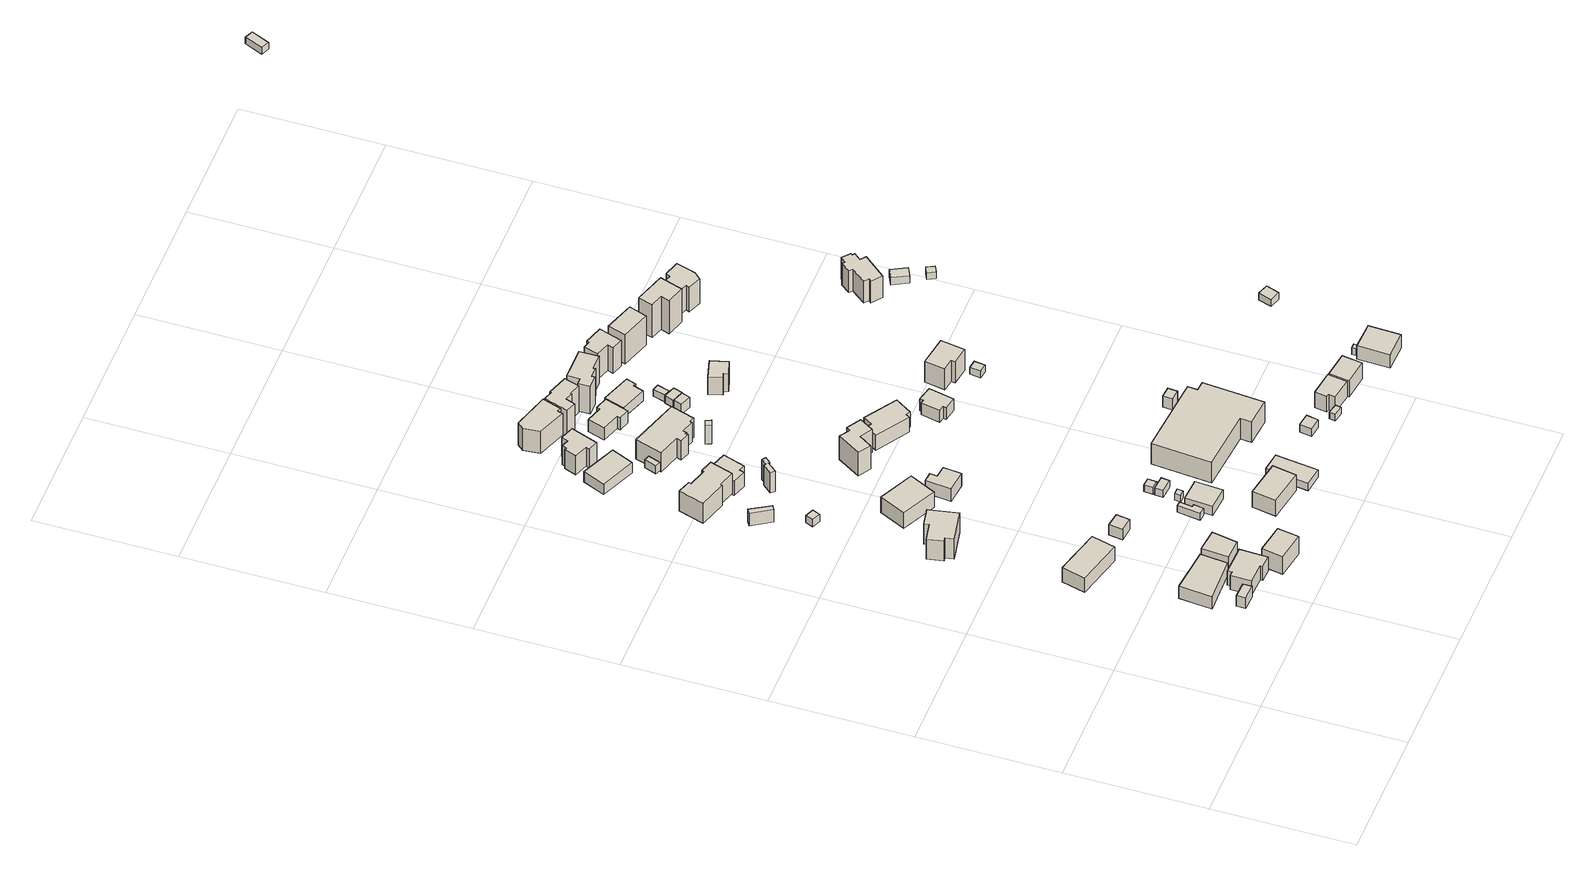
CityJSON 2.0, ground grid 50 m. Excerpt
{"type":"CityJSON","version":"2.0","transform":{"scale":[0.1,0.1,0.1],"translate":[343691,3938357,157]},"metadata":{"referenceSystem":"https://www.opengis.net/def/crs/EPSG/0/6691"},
"CityObjects":{
"building1":{"type":"Building","attributes":{"measuredHeight":5.5,"BuildingIDAttribute.prefecture":"14","BuildingIDAttribute.city":"14151","BuildingDetailAttribute.surveyYear":2015},"geometry":[{"type":"Solid","lod":"1","boundaries":[[[[0,1,2,3]],[[2,4,5,3]],[[1,6,4,2]],[[0,7,6,1]],[[3,5,7,0]],[[4,6,7,5]]]]}]},
"building2":{"type":"Building","attributes":{"usage":"411","measuredHeight":8.6,"storeysAboveGround":2,"BuildingIDAttribute.prefecture":"14","BuildingIDAttribute.city":"14151","BuildingDetailAttribute.totalFloorArea":303.06,"BuildingDetailAttribute.buildingFootprintArea":151.53,"BuildingDetailAttribute.buildingStructureType":"601","BuildingDetailAttribute.buildingStructureOrgType":"1","BuildingDetailAttribute.orgUsage":"10","BuildingDetailAttribute.surveyYear":2015},"geometry":[{"type":"Solid","lod":"1","boundaries":[[[[8,9,10,11]],[[10,12,13,11]],[[9,14,12,10]],[[8,15,14,9]],[[11,13,15,8]],[[12,14,15,13]]]]}]},
"building3":{"type":"Building","attributes":{"usage":"411","measuredHeight":7.8,"storeysAboveGround":2,"BuildingIDAttribute.prefecture":"14","BuildingIDAttribute.city":"14151","BuildingDetailAttribute.totalFloorArea":156.63,"BuildingDetailAttribute.buildingFootprintArea":78.32,"BuildingDetailAttribute.buildingStructureType":"601","BuildingDetailAttribute.buildingStructureOrgType":"1","BuildingDetailAttribute.orgUsage":"10","BuildingDetailAttribute.surveyYear":2015},"geometry":[{"type":"Solid","lod":"1","boundaries":[[[[16,17,18,19,20,21,22,23]],[[22,24,25,23]],[[21,26,24,22]],[[20,27,26,21]],[[19,28,27,20]],[[18,29,28,19]],[[17,30,29,18]],[[16,31,30,17]],[[23,25,31,16]],[[24,26,27,28,29,30,31,25]]]]}]},
"building4":{"type":"Building","attributes":{"usage":"422","measuredHeight":7.6,"storeysAboveGround":1,"BuildingIDAttribute.prefecture":"14","BuildingIDAttribute.city":"14151","BuildingDetailAttribute.totalFloorArea":122.05,"BuildingDetailAttribute.buildingFootprintArea":122.05,"BuildingDetailAttribute.buildingStructureType":"601","BuildingDetailAttribute.buildingStructureOrgType":"1","BuildingDetailAttribute.orgUsage":"137","BuildingDetailAttribute.surveyYear":2015,"BuildingLandSlideRiskAttribute.description":"1","BuildingLandSlideRiskAttribute.areaType":"1"},"geometry":[{"type":"Solid","lod":"1","boundaries":[[[[32,33,34,35]],[[34,36,37,35]],[[33,38,36,34]],[[32,39,38,33]],[[35,37,39,32]],[[36,38,39,37]]]]}]},
"building5":{"type":"Building","attributes":{"usage":"413","measuredHeight":7.6,"storeysAboveGround":2,"BuildingIDAttribute.prefecture":"14","BuildingIDAttribute.city":"14151","BuildingDetailAttribute.totalFloorArea":103.22,"BuildingDetailAttribute.buildingFootprintArea":51.61,"BuildingDetailAttribute.buildingStructureType":"601","BuildingDetailAttribute.buildingStructureOrgType":"1","BuildingDetailAttribute.orgUsage":"30","BuildingDetailAttribute.surveyYear":2015},"geometry":[{"type":"Solid","lod":"1","boundaries":[[[[40,41,42,43]],[[42,44,45,43]],[[41,46,44,42]],[[40,47,46,41]],[[43,45,47,40]],[[44,46,47,45]]]]}]},
"building6":{"type":"Building","attributes":{"usage":"411","measuredHeight":10.1,"storeysAboveGround":3,"BuildingIDAttribute.prefecture":"14","BuildingIDAttribute.city":"14151","BuildingDetailAttribute.totalFloorArea":243.21,"BuildingDetailAttribute.buildingFootprintArea":81.07,"BuildingDetailAttribute.buildingStructureType":"610","BuildingDetailAttribute.buildingStructureOrgType":"2","BuildingDetailAttribute.orgUsage":"10","BuildingDetailAttribute.surveyYear":2015},"geometry":[{"type":"Solid","lod":"1","boundaries":[[[[48,49,50,51]],[[50,52,53,51]],[[49,54,52,50]],[[48,55,54,49]],[[51,53,55,48]],[[52,54,55,53]]]]}]},
"building7":{"type":"Building","attributes":{"measuredHeight":6.8,"BuildingIDAttribute.prefecture":"14","BuildingIDAttribute.city":"14151","BuildingDetailAttribute.surveyYear":2015,"BuildingLandSlideRiskAttribute.description":"1","BuildingLandSlideRiskAttribute.areaType":"1"},"geometry":[{"type":"Solid","lod":"1","boundaries":[[[[56,57,58,59]],[[58,60,61,59]],[[57,62,60,58]],[[56,63,62,57]],[[59,61,63,56]],[[60,62,63,61]]]]}]},
"building8":{"type":"Building","attributes":{"BuildingIDAttribute.prefecture":"14","BuildingIDAttribute.city":"14151","BuildingDetailAttribute.surveyYear":2015},"geometry":[{"type":"Solid","lod":"1","boundaries":[[[[64,65,66,67,68,69]],[[68,70,71,69]],[[67,72,70,68]],[[66,73,72,67]],[[65,74,73,66]],[[64,75,74,65]],[[69,71,75,64]],[[70,72,73,74,75,71]]]]}]},
"building9":{"type":"Building","attributes":{"usage":"441","measuredHeight":4.6,"storeysAboveGround":1,"BuildingIDAttribute.prefecture":"14","BuildingIDAttribute.city":"14151","BuildingDetailAttribute.totalFloorArea":65.07,"BuildingDetailAttribute.buildingFootprintArea":65.07,"BuildingDetailAttribute.buildingStructureType":"610","BuildingDetailAttribute.buildingStructureOrgType":"2","BuildingDetailAttribute.orgUsage":"160","BuildingDetailAttribute.surveyYear":2015},"geometry":[{"type":"Solid","lod":"1","boundaries":[[[[76,77,78,79]],[[78,80,81,79]],[[77,82,80,78]],[[76,83,82,77]],[[79,81,83,76]],[[80,82,83,81]]]]}]},
"building10":{"type":"Building","attributes":{"BuildingIDAttribute.prefecture":"14","BuildingIDAttribute.city":"14151","BuildingDetailAttribute.surveyYear":2015},"geometry":[{"type":"Solid","lod":"1","boundaries":[[[[84,85,86,87]],[[86,88,89,87]],[[85,90,88,86]],[[84,91,90,85]],[[87,89,91,84]],[[88,90,91,89]]]]}]},
"building11":{"type":"Building","attributes":{"usage":"411","measuredHeight":7.8,"storeysAboveGround":2,"BuildingIDAttribute.prefecture":"14","BuildingIDAttribute.city":"14151","BuildingDetailAttribute.totalFloorArea":162.55,"BuildingDetailAttribute.buildingFootprintArea":81.28,"BuildingDetailAttribute.buildingStructureType":"601","BuildingDetailAttribute.buildingStructureOrgType":"1","BuildingDetailAttribute.orgUsage":"10","BuildingDetailAttribute.surveyYear":2015},"geometry":[{"type":"Solid","lod":"1","boundaries":[[[[92,93,94,95]],[[94,96,97,95]],[[93,98,96,94]],[[92,99,98,93]],[[95,97,99,92]],[[96,98,99,97]]]]}]},
"building12":{"type":"Building","attributes":{"BuildingIDAttribute.prefecture":"14","BuildingIDAttribute.city":"14151","BuildingDetailAttribute.surveyYear":2015,"BuildingLandSlideRiskAttribute.description":"1","BuildingLandSlideRiskAttribute.areaType":"1"},"geometry":[{"type":"Solid","lod":"1","boundaries":[[[[100,101,102,103]],[[102,104,105,103]],[[101,106,104,102]],[[100,107,106,101]],[[103,105,107,100]],[[104,106,107,105]]]]}]},
"building13":{"type":"Building","attributes":{"BuildingIDAttribute.prefecture":"14","BuildingIDAttribute.city":"14151","BuildingDetailAttribute.surveyYear":2015,"BuildingLandSlideRiskAttribute.description":"1","BuildingLandSlideRiskAttribute.areaType":"1"},"geometry":[{"type":"Solid","lod":"1","boundaries":[[[[108,109,110,111]],[[110,112,113,111]],[[109,114,112,110]],[[108,115,114,109]],[[111,113,115,108]],[[112,114,115,113]]]]}]},
"building14":{"type":"Building","attributes":{"usage":"411","measuredHeight":9.6,"storeysAboveGround":2,"BuildingIDAttribute.prefecture":"14","BuildingIDAttribute.city":"14151","BuildingDetailAttribute.totalFloorArea":214.99,"BuildingDetailAttribute.buildingFootprintArea":107.49,"BuildingDetailAttribute.buildingStructureType":"601","BuildingDetailAttribute.buildingStructureOrgType":"1","BuildingDetailAttribute.orgUsage":"10","BuildingDetailAttribute.surveyYear":2015,"BuildingLandSlideRiskAttribute.description":"1","BuildingLandSlideRiskAttribute.areaType":"1"},"geometry":[{"type":"Solid","lod":"1","boundaries":[[[[116,117,118,119,120,121,122,123]],[[122,124,125,123]],[[121,126,124,122]],[[120,127,126,121]],[[119,128,127,120]],[[118,129,128,119]],[[117,130,129,118]],[[116,131,130,117]],[[123,125,131,116]],[[124,126,127,128,129,130,131,125]]]]}]},
"building15":{"type":"Building","attributes":{"usage":"411","measuredHeight":6.6,"storeysAboveGround":1,"BuildingIDAttribute.prefecture":"14","BuildingIDAttribute.city":"14151","BuildingDetailAttribute.totalFloorArea":13.26,"BuildingDetailAttribute.buildingFootprintArea":13.26,"BuildingDetailAttribute.buildingStructureType":"601","BuildingDetailAttribute.buildingStructureOrgType":"1","BuildingDetailAttribute.orgUsage":"10","BuildingDetailAttribute.surveyYear":2015,"BuildingLandSlideRiskAttribute.description":"1","BuildingLandSlideRiskAttribute.areaType":"1"},"geometry":[{"type":"Solid","lod":"1","boundaries":[[[[132,133,134,135]],[[134,136,137,135]],[[133,138,136,134]],[[132,139,138,133]],[[135,137,139,132]],[[136,138,139,137]]]]}]},
"building16":{"type":"Building","attributes":{"measuredHeight":4,"BuildingIDAttribute.prefecture":"14","BuildingIDAttribute.city":"14151","BuildingDetailAttribute.surveyYear":2015},"geometry":[{"type":"Solid","lod":"1","boundaries":[[[[140,141,142,143]],[[142,144,145,143]],[[141,146,144,142]],[[140,147,146,141]],[[143,145,147,140]],[[144,146,147,145]]]]}]},
"building17":{"type":"Building","attributes":{"usage":"411","measuredHeight":10,"storeysAboveGround":2,"BuildingIDAttribute.prefecture":"14","BuildingIDAttribute.city":"14151","BuildingDetailAttribute.totalFloorArea":203.5,"BuildingDetailAttribute.buildingFootprintArea":101.75,"BuildingDetailAttribute.buildingStructureType":"601","BuildingDetailAttribute.buildingStructureOrgType":"1","BuildingDetailAttribute.orgUsage":"10","BuildingDetailAttribute.surveyYear":2015,"BuildingLandSlideRiskAttribute.description":"1","BuildingLandSlideRiskAttribute.areaType":"1"},"geometry":[{"type":"Solid","lod":"1","boundaries":[[[[148,149,150,151,152,153,154,155,156,157]],[[156,158,159,157]],[[155,160,158,156]],[[154,161,160,155]],[[153,162,161,154]],[[152,163,162,153]],[[151,164,163,152]],[[150,165,164,151]],[[149,166,165,150]],[[148,167,166,149]],[[157,159,167,148]],[[158,160,161,162,163,164,165,166,167,159]]]]}]},
"building18":{"type":"Building","attributes":{"usage":"411","measuredHeight":3.8,"storeysAboveGround":1,"BuildingIDAttribute.prefecture":"14","BuildingIDAttribute.city":"14151","BuildingDetailAttribute.totalFloorArea":87.25,"BuildingDetailAttribute.buildingFootprintArea":87.25,"BuildingDetailAttribute.buildingStructureType":"601","BuildingDetailAttribute.buildingStructureOrgType":"1","BuildingDetailAttribute.orgUsage":"10","BuildingDetailAttribute.surveyYear":2015},"geometry":[{"type":"Solid","lod":"1","boundaries":[[[[168,169,170,171]],[[170,172,173,171]],[[169,174,172,170]],[[168,175,174,169]],[[171,173,175,168]],[[172,174,175,173]]]]}]},
"building19":{"type":"Building","attributes":{"usage":"411","measuredHeight":5.6,"storeysAboveGround":2,"BuildingIDAttribute.prefecture":"14","BuildingIDAttribute.city":"14151","BuildingDetailAttribute.totalFloorArea":196.64,"BuildingDetailAttribute.buildingFootprintArea":98.32,"BuildingDetailAttribute.buildingStructureType":"601","BuildingDetailAttribute.buildingStructureOrgType":"1","BuildingDetailAttribute.orgUsage":"10","BuildingDetailAttribute.surveyYear":2015},"geometry":[{"type":"Solid","lod":"1","boundaries":[[[[176,177,178,179]],[[178,180,181,179]],[[177,182,180,178]],[[176,183,182,177]],[[179,181,183,176]],[[180,182,183,181]]]]}]},
"building20":{"type":"Building","attributes":{"measuredHeight":6.3,"BuildingIDAttribute.prefecture":"14","BuildingIDAttribute.city":"14151","BuildingDetailAttribute.surveyYear":2015},"geometry":[{"type":"Solid","lod":"1","boundaries":[[[[184,185,186,187]],[[186,188,189,187]],[[185,190,188,186]],[[184,191,190,185]],[[187,189,191,184]],[[188,190,191,189]]]]}]},
"building21":{"type":"Building","attributes":{"usage":"411","measuredHeight":9.3,"storeysAboveGround":2,"BuildingIDAttribute.prefecture":"14","BuildingIDAttribute.city":"14151","BuildingDetailAttribute.totalFloorArea":125.56,"BuildingDetailAttribute.buildingFootprintArea":62.78,"BuildingDetailAttribute.buildingStructureType":"601","BuildingDetailAttribute.buildingStructureOrgType":"1","BuildingDetailAttribute.orgUsage":"10","BuildingDetailAttribute.surveyYear":2015},"geometry":[{"type":"Solid","lod":"1","boundaries":[[[[192,193,194,195,196,197,198,199,200,201]],[[200,202,203,201]],[[199,204,202,200]],[[198,205,204,199]],[[197,206,205,198]],[[196,207,206,197]],[[195,208,207,196]],[[194,209,208,195]],[[193,210,209,194]],[[192,211,210,193]],[[201,203,211,192]],[[202,204,205,206,207,208,209,210,211,203]]]]}]},
"building22":{"type":"Building","attributes":{"usage":"411","measuredHeight":6.7,"storeysAboveGround":2,"BuildingIDAttribute.prefecture":"14","BuildingIDAttribute.city":"14151","BuildingDetailAttribute.totalFloorArea":123.93,"BuildingDetailAttribute.buildingFootprintArea":61.97,"BuildingDetailAttribute.buildingStructureType":"601","BuildingDetailAttribute.buildingStructureOrgType":"1","BuildingDetailAttribute.orgUsage":"10","BuildingDetailAttribute.surveyYear":2015,"BuildingLandSlideRiskAttribute.description":"1","BuildingLandSlideRiskAttribute.areaType":"1"},"geometry":[{"type":"Solid","lod":"1","boundaries":[[[[212,213,214,215,216,217]],[[216,218,219,217]],[[215,220,218,216]],[[214,221,220,215]],[[213,222,221,214]],[[212,223,222,213]],[[217,219,223,212]],[[218,220,221,222,223,219]]]]}]},
"building23":{"type":"Building","attributes":{"usage":"411","measuredHeight":10.4,"storeysAboveGround":2,"BuildingIDAttribute.prefecture":"14","BuildingIDAttribute.city":"14151","BuildingDetailAttribute.totalFloorArea":199.56,"BuildingDetailAttribute.buildingFootprintArea":99.78,"BuildingDetailAttribute.buildingStructureType":"601","BuildingDetailAttribute.buildingStructureOrgType":"1","BuildingDetailAttribute.orgUsage":"10","BuildingDetailAttribute.surveyYear":2015,"BuildingLandSlideRiskAttribute.description":"1","BuildingLandSlideRiskAttribute.areaType":"1"},"geometry":[{"type":"Solid","lod":"1","boundaries":[[[[224,225,226,227]],[[226,228,229,227]],[[225,230,228,226]],[[224,231,230,225]],[[227,229,231,224]],[[228,230,231,229]]]]}]},
"building24":{"type":"Building","attributes":{"usage":"441","measuredHeight":10,"storeysAboveGround":2,"BuildingIDAttribute.prefecture":"14","BuildingIDAttribute.city":"14151","BuildingDetailAttribute.totalFloorArea":1000.66,"BuildingDetailAttribute.buildingFootprintArea":500.33,"BuildingDetailAttribute.buildingStructureType":"610","BuildingDetailAttribute.buildingStructureOrgType":"2","BuildingDetailAttribute.orgUsage":"160","BuildingDetailAttribute.surveyYear":2015},"geometry":[{"type":"Solid","lod":"1","boundaries":[[[[232,233,234,235,236,237,238,239,240]],[[239,241,242,240]],[[238,243,241,239]],[[237,244,243,238]],[[236,245,244,237]],[[235,246,245,236]],[[234,247,246,235]],[[233,248,247,234]],[[232,249,248,233]],[[240,242,249,232]],[[241,243,244,245,246,247,248,249,242]]]]}]},
"building25":{"type":"Building","attributes":{"usage":"411","measuredHeight":6.1,"storeysAboveGround":1,"BuildingIDAttribute.prefecture":"14","BuildingIDAttribute.city":"14151","BuildingDetailAttribute.totalFloorArea":44.79,"BuildingDetailAttribute.buildingFootprintArea":44.79,"BuildingDetailAttribute.buildingStructureType":"601","BuildingDetailAttribute.buildingStructureOrgType":"1","BuildingDetailAttribute.orgUsage":"10","BuildingDetailAttribute.surveyYear":2015,"BuildingLandSlideRiskAttribute.description":"1","BuildingLandSlideRiskAttribute.areaType":"1"},"geometry":[{"type":"Solid","lod":"1","boundaries":[[[[250,251,252,253,254,255]],[[254,256,257,255]],[[253,258,256,254]],[[252,259,258,253]],[[251,260,259,252]],[[250,261,260,251]],[[255,257,261,250]],[[256,258,259,260,261,257]]]]}]},
"building26":{"type":"Building","attributes":{"measuredHeight":17.2,"BuildingIDAttribute.prefecture":"14","BuildingIDAttribute.city":"14151","BuildingDetailAttribute.surveyYear":2015,"BuildingLandSlideRiskAttribute.description":"1","BuildingLandSlideRiskAttribute.areaType":"1"},"geometry":[{"type":"Solid","lod":"1","boundaries":[[[[262,263,264,265,266,267,268,269]],[[268,270,271,269]],[[267,272,270,268]],[[266,273,272,267]],[[265,274,273,266]],[[264,275,274,265]],[[263,276,275,264]],[[262,277,276,263]],[[269,271,277,262]],[[270,272,273,274,275,276,277,271]]]]}]},
"building27":{"type":"Building","attributes":{"usage":"411","measuredHeight":10.5,"storeysAboveGround":1,"BuildingIDAttribute.prefecture":"14","BuildingIDAttribute.city":"14151","BuildingDetailAttribute.totalFloorArea":165.13,"BuildingDetailAttribute.buildingFootprintArea":165.13,"BuildingDetailAttribute.buildingStructureType":"601","BuildingDetailAttribute.buildingStructureOrgType":"1","BuildingDetailAttribute.orgUsage":"10","BuildingDetailAttribute.surveyYear":2015,"BuildingLandSlideRiskAttribute.description":"1","BuildingLandSlideRiskAttribute.areaType":"1"},"geometry":[{"type":"Solid","lod":"1","boundaries":[[[[278,279,280,281,282,283,284,285,286,287,288,289]],[[288,290,291,289]],[[287,292,290,288]],[[286,293,292,287]],[[285,294,293,286]],[[284,295,294,285]],[[283,296,295,284]],[[282,297,296,283]],[[281,298,297,282]],[[280,299,298,281]],[[279,300,299,280]],[[278,301,300,279]],[[289,291,301,278]],[[290,292,293,294,295,296,297,298,299,300,301,291]]]]}]},
"building28":{"type":"Building","attributes":{"usage":"411","measuredHeight":3.7,"storeysAboveGround":1,"BuildingIDAttribute.prefecture":"14","BuildingIDAttribute.city":"14151","BuildingDetailAttribute.totalFloorArea":16.56,"BuildingDetailAttribute.buildingFootprintArea":16.56,"BuildingDetailAttribute.buildingStructureType":"610","BuildingDetailAttribute.buildingStructureOrgType":"2","BuildingDetailAttribute.orgUsage":"10","BuildingDetailAttribute.surveyYear":2015},"geometry":[{"type":"Solid","lod":"1","boundaries":[[[[302,303,304,305]],[[304,306,307,305]],[[303,308,306,304]],[[302,309,308,303]],[[305,307,309,302]],[[306,308,309,307]]]]}]},
"building29":{"type":"Building","attributes":{"usage":"411","measuredHeight":11.6,"storeysAboveGround":2,"BuildingIDAttribute.prefecture":"14","BuildingIDAttribute.city":"14151","BuildingDetailAttribute.totalFloorArea":191.91,"BuildingDetailAttribute.buildingFootprintArea":95.95,"BuildingDetailAttribute.buildingStructureType":"601","BuildingDetailAttribute.buildingStructureOrgType":"1","BuildingDetailAttribute.orgUsage":"10","BuildingDetailAttribute.surveyYear":2015},"geometry":[{"type":"Solid","lod":"1","boundaries":[[[[310,311,312,313,314,315,316]],[[315,317,318,316]],[[314,319,317,315]],[[313,320,319,314]],[[312,321,320,313]],[[311,322,321,312]],[[310,323,322,311]],[[316,318,323,310]],[[317,319,320,321,322,323,318]]]]}]},
"building30":{"type":"Building","attributes":{"usage":"411","measuredHeight":7.9,"storeysAboveGround":2,"BuildingIDAttribute.prefecture":"14","BuildingIDAttribute.city":"14151","BuildingDetailAttribute.totalFloorArea":137.93,"BuildingDetailAttribute.buildingFootprintArea":68.97,"BuildingDetailAttribute.buildingStructureType":"601","BuildingDetailAttribute.buildingStructureOrgType":"1","BuildingDetailAttribute.orgUsage":"10","BuildingDetailAttribute.surveyYear":2015},"geometry":[{"type":"Solid","lod":"1","boundaries":[[[[324,325,326,327,328,329,330,331]],[[330,332,333,331]],[[329,334,332,330]],[[328,335,334,329]],[[327,336,335,328]],[[326,337,336,327]],[[325,338,337,326]],[[324,339,338,325]],[[331,333,339,324]],[[332,334,335,336,337,338,339,333]]]]}]},
"building31":{"type":"Building","attributes":{"measuredHeight":8.5,"BuildingIDAttribute.prefecture":"14","BuildingIDAttribute.city":"14151","BuildingDetailAttribute.surveyYear":2015,"BuildingLandSlideRiskAttribute.description":"1","BuildingLandSlideRiskAttribute.areaType":"1"},"geometry":[{"type":"Solid","lod":"1","boundaries":[[[[340,341,342,343]],[[342,344,345,343]],[[341,346,344,342]],[[340,347,346,341]],[[343,345,347,340]],[[344,346,347,345]]]]}]},
"building32":{"type":"Building","attributes":{"BuildingIDAttribute.prefecture":"14","BuildingIDAttribute.city":"14151","BuildingDetailAttribute.surveyYear":2015},"geometry":[{"type":"Solid","lod":"1","boundaries":[[[[348,349,350,351]],[[350,352,353,351]],[[349,354,352,350]],[[348,355,354,349]],[[351,353,355,348]],[[352,354,355,353]]]]}]},
"building33":{"type":"Building","attributes":{"usage":"411","measuredHeight":11.1,"storeysAboveGround":2,"BuildingIDAttribute.prefecture":"14","BuildingIDAttribute.city":"14151","BuildingDetailAttribute.totalFloorArea":135.64,"BuildingDetailAttribute.buildingFootprintArea":67.82,"BuildingDetailAttribute.buildingStructureType":"601","BuildingDetailAttribute.buildingStructureOrgType":"1","BuildingDetailAttribute.orgUsage":"10","BuildingDetailAttribute.surveyYear":2015,"BuildingLandSlideRiskAttribute.description":"1","BuildingLandSlideRiskAttribute.areaType":"1"},"geometry":[{"type":"Solid","lod":"1","boundaries":[[[[356,357,358,359,360,361,362,363]],[[362,364,365,363]],[[361,366,364,362]],[[360,367,366,361]],[[359,368,367,360]],[[358,369,368,359]],[[357,370,369,358]],[[356,371,370,357]],[[363,365,371,356]],[[364,366,367,368,369,370,371,365]]]]}]},
"building34":{"type":"Building","attributes":{"measuredHeight":9.6,"BuildingIDAttribute.prefecture":"14","BuildingIDAttribute.city":"14151","BuildingDetailAttribute.surveyYear":2015},"geometry":[{"type":"Solid","lod":"1","boundaries":[[[[372,373,374,375,376]],[[375,377,378,376]],[[374,379,377,375]],[[373,380,379,374]],[[372,381,380,373]],[[376,378,381,372]],[[377,379,380,381,378]]]]}]},
"building35":{"type":"Building","attributes":{"measuredHeight":9.2,"BuildingIDAttribute.prefecture":"14","BuildingIDAttribute.city":"14151","BuildingDetailAttribute.surveyYear":2015},"geometry":[{"type":"Solid","lod":"1","boundaries":[[[[382,383,384,385]],[[384,386,387,385]],[[383,388,386,384]],[[382,389,388,383]],[[385,387,389,382]],[[386,388,389,387]]]]}]},
"building36":{"type":"Building","attributes":{"usage":"411","measuredHeight":12.9,"storeysAboveGround":2,"BuildingIDAttribute.prefecture":"14","BuildingIDAttribute.city":"14151","BuildingDetailAttribute.totalFloorArea":91.69,"BuildingDetailAttribute.buildingFootprintArea":45.84,"BuildingDetailAttribute.buildingStructureType":"601","BuildingDetailAttribute.buildingStructureOrgType":"1","BuildingDetailAttribute.orgUsage":"10","BuildingDetailAttribute.surveyYear":2015},"geometry":[{"type":"Solid","lod":"1","boundaries":[[[[390,391,392,393,394,395,396,397,398,399]],[[398,400,401,399]],[[397,402,400,398]],[[396,403,402,397]],[[395,404,403,396]],[[394,405,404,395]],[[393,406,405,394]],[[392,407,406,393]],[[391,408,407,392]],[[390,409,408,391]],[[399,401,409,390]],[[400,402,403,404,405,406,407,408,409,401]]]]}]},
"building37":{"type":"Building","attributes":{"usage":"411","measuredHeight":7.8,"storeysAboveGround":2,"BuildingIDAttribute.prefecture":"14","BuildingIDAttribute.city":"14151","BuildingDetailAttribute.totalFloorArea":85.22,"BuildingDetailAttribute.buildingFootprintArea":42.61,"BuildingDetailAttribute.buildingStructureType":"601","BuildingDetailAttribute.buildingStructureOrgType":"1","BuildingDetailAttribute.orgUsage":"10","BuildingDetailAttribute.surveyYear":2015},"geometry":[{"type":"Solid","lod":"1","boundaries":[[[[410,411,412,413,414,415]],[[414,416,417,415]],[[413,418,416,414]],[[412,419,418,413]],[[411,420,419,412]],[[410,421,420,411]],[[415,417,421,410]],[[416,418,419,420,421,417]]]]}]},
"building38":{"type":"Building","attributes":{"usage":"411","measuredHeight":5.1,"storeysAboveGround":1,"BuildingIDAttribute.prefecture":"14","BuildingIDAttribute.city":"14151","BuildingDetailAttribute.totalFloorArea":63.91,"BuildingDetailAttribute.buildingFootprintArea":63.91,"BuildingDetailAttribute.buildingStructureType":"601","BuildingDetailAttribute.buildingStructureOrgType":"1","BuildingDetailAttribute.orgUsage":"10","BuildingDetailAttribute.surveyYear":2015},"geometry":[{"type":"Solid","lod":"1","boundaries":[[[[422,423,424,425,426,427]],[[426,428,429,427]],[[425,430,428,426]],[[424,431,430,425]],[[423,432,431,424]],[[422,433,432,423]],[[427,429,433,422]],[[428,430,431,432,433,429]]]]}]},
"building39":{"type":"Building","attributes":{"usage":"411","measuredHeight":4.7,"storeysAboveGround":1,"BuildingIDAttribute.prefecture":"14","BuildingIDAttribute.city":"14151","BuildingDetailAttribute.totalFloorArea":10.84,"BuildingDetailAttribute.buildingFootprintArea":10.84,"BuildingDetailAttribute.buildingStructureType":"601","BuildingDetailAttribute.buildingStructureOrgType":"1","BuildingDetailAttribute.orgUsage":"10","BuildingDetailAttribute.surveyYear":2015,"BuildingLandSlideRiskAttribute.description":"1","BuildingLandSlideRiskAttribute.areaType":"1"},"geometry":[{"type":"Solid","lod":"1","boundaries":[[[[434,435,436,437]],[[436,438,439,437]],[[435,440,438,436]],[[434,441,440,435]],[[437,439,441,434]],[[438,440,441,439]]]]}]},
"building40":{"type":"Building","attributes":{"usage":"411","measuredHeight":3.8,"storeysAboveGround":1,"BuildingIDAttribute.prefecture":"14","BuildingIDAttribute.city":"14151","BuildingDetailAttribute.totalFloorArea":12.5,"BuildingDetailAttribute.buildingFootprintArea":12.5,"BuildingDetailAttribute.buildingStructureType":"601","BuildingDetailAttribute.buildingStructureOrgType":"1","BuildingDetailAttribute.orgUsage":"10","BuildingDetailAttribute.surveyYear":2015},"geometry":[{"type":"Solid","lod":"1","boundaries":[[[[442,443,444,445]],[[444,446,447,445]],[[443,448,446,444]],[[442,449,448,443]],[[445,447,449,442]],[[446,448,449,447]]]]}]},
"building41":{"type":"Building","attributes":{"usage":"411","storeysAboveGround":1,"BuildingIDAttribute.prefecture":"14","BuildingIDAttribute.city":"14151","BuildingDetailAttribute.totalFloorArea":9.24,"BuildingDetailAttribute.buildingFootprintArea":9.24,"BuildingDetailAttribute.buildingStructureType":"601","BuildingDetailAttribute.buildingStructureOrgType":"1","BuildingDetailAttribute.orgUsage":"10","BuildingDetailAttribute.surveyYear":2015},"geometry":[{"type":"Solid","lod":"1","boundaries":[[[[450,451,452,453]],[[452,454,455,453]],[[451,456,454,452]],[[450,457,456,451]],[[453,455,457,450]],[[454,456,457,455]]]]}]},
"building42":{"type":"Building","attributes":{"usage":"411","measuredHeight":8.2,"storeysAboveGround":1,"BuildingIDAttribute.prefecture":"14","BuildingIDAttribute.city":"14151","BuildingDetailAttribute.totalFloorArea":99.54,"BuildingDetailAttribute.buildingFootprintArea":99.54,"BuildingDetailAttribute.buildingStructureType":"601","BuildingDetailAttribute.buildingStructureOrgType":"1","BuildingDetailAttribute.orgUsage":"10","BuildingDetailAttribute.surveyYear":2015},"geometry":[{"type":"Solid","lod":"1","boundaries":[[[[458,459,460,461,462,463,464,465]],[[464,466,467,465]],[[463,468,466,464]],[[462,469,468,463]],[[461,470,469,462]],[[460,471,470,461]],[[459,472,471,460]],[[458,473,472,459]],[[465,467,473,458]],[[466,468,469,470,471,472,473,467]]]]}]},
"building43":{"type":"Building","attributes":{"usage":"411","measuredHeight":13.1,"storeysAboveGround":2,"BuildingIDAttribute.prefecture":"14","BuildingIDAttribute.city":"14151","BuildingDetailAttribute.totalFloorArea":164.13,"BuildingDetailAttribute.buildingFootprintArea":82.06,"BuildingDetailAttribute.buildingStructureType":"601","BuildingDetailAttribute.buildingStructureOrgType":"1","BuildingDetailAttribute.orgUsage":"10","BuildingDetailAttribute.surveyYear":2015},"geometry":[{"type":"Solid","lod":"1","boundaries":[[[[474,475,476,477,478,479,480,481,482,483]],[[482,484,485,483]],[[481,486,484,482]],[[480,487,486,481]],[[479,488,487,480]],[[478,489,488,479]],[[477,490,489,478]],[[476,491,490,477]],[[475,492,491,476]],[[474,493,492,475]],[[483,485,493,474]],[[484,486,487,488,489,490,491,492,493,485]]]]}]},
"building44":{"type":"Building","attributes":{"usage":"411","measuredHeight":7.9,"storeysAboveGround":2,"BuildingIDAttribute.prefecture":"14","BuildingIDAttribute.city":"14151","BuildingDetailAttribute.totalFloorArea":93.93,"BuildingDetailAttribute.buildingFootprintArea":46.96,"BuildingDetailAttribute.buildingStructureType":"601","BuildingDetailAttribute.buildingStructureOrgType":"1","BuildingDetailAttribute.orgUsage":"10","BuildingDetailAttribute.surveyYear":2015},"geometry":[{"type":"Solid","lod":"1","boundaries":[[[[494,495,496,497]],[[496,498,499,497]],[[495,500,498,496]],[[494,501,500,495]],[[497,499,501,494]],[[498,500,501,499]]]]}]},
"building45":{"type":"Building","attributes":{"usage":"411","measuredHeight":6.6,"storeysAboveGround":2,"BuildingIDAttribute.prefecture":"14","BuildingIDAttribute.city":"14151","BuildingDetailAttribute.totalFloorArea":84.73,"BuildingDetailAttribute.buildingFootprintArea":42.37,"BuildingDetailAttribute.buildingStructureType":"601","BuildingDetailAttribute.buildingStructureOrgType":"1","BuildingDetailAttribute.orgUsage":"10","BuildingDetailAttribute.surveyYear":2015},"geometry":[{"type":"Solid","lod":"1","boundaries":[[[[502,503,504,505,506,507,508,509]],[[508,510,511,509]],[[507,512,510,508]],[[506,513,512,507]],[[505,514,513,506]],[[504,515,514,505]],[[503,516,515,504]],[[502,517,516,503]],[[509,511,517,502]],[[510,512,513,514,515,516,517,511]]]]}]},
"building46":{"type":"Building","attributes":{"usage":"411","measuredHeight":12.4,"storeysAboveGround":1,"BuildingIDAttribute.prefecture":"14","BuildingIDAttribute.city":"14151","BuildingDetailAttribute.totalFloorArea":37.72,"BuildingDetailAttribute.buildingFootprintArea":37.72,"BuildingDetailAttribute.buildingStructureType":"601","BuildingDetailAttribute.buildingStructureOrgType":"1","BuildingDetailAttribute.orgUsage":"10","BuildingDetailAttribute.surveyYear":2015,"BuildingLandSlideRiskAttribute.description":"1","BuildingLandSlideRiskAttribute.areaType":"1"},"geometry":[{"type":"Solid","lod":"1","boundaries":[[[[518,519,520,521,522,523]],[[522,524,525,523]],[[521,526,524,522]],[[520,527,526,521]],[[519,528,527,520]],[[518,529,528,519]],[[523,525,529,518]],[[524,526,527,528,529,525]]]]}]},
"building47":{"type":"Building","attributes":{"usage":"411","measuredHeight":12.5,"storeysAboveGround":2,"BuildingIDAttribute.prefecture":"14","BuildingIDAttribute.city":"14151","BuildingDetailAttribute.totalFloorArea":116.84,"BuildingDetailAttribute.buildingFootprintArea":58.42,"BuildingDetailAttribute.buildingStructureType":"601","BuildingDetailAttribute.buildingStructureOrgType":"1","BuildingDetailAttribute.orgUsage":"10","BuildingDetailAttribute.surveyYear":2015},"geometry":[{"type":"Solid","lod":"1","boundaries":[[[[530,531,532,533,534,535,536,537]],[[536,538,539,537]],[[535,540,538,536]],[[534,541,540,535]],[[533,542,541,534]],[[532,543,542,533]],[[531,544,543,532]],[[530,545,544,531]],[[537,539,545,530]],[[538,540,541,542,543,544,545,539]]]]}]},
"building48":{"type":"Building","attributes":{"BuildingIDAttribute.prefecture":"14","BuildingIDAttribute.city":"14151","BuildingDetailAttribute.surveyYear":2015},"geometry":[{"type":"Solid","lod":"1","boundaries":[[[[546,547,548,549]],[[548,550,551,549]],[[547,552,550,548]],[[546,553,552,547]],[[549,551,553,546]],[[550,552,553,551]]]]}]},
"building49":{"type":"Building","attributes":{"usage":"411","measuredHeight":8.3,"storeysAboveGround":2,"BuildingIDAttribute.prefecture":"14","BuildingIDAttribute.city":"14151","BuildingDetailAttribute.totalFloorArea":158.33,"BuildingDetailAttribute.buildingFootprintArea":79.17,"BuildingDetailAttribute.buildingStructureType":"601","BuildingDetailAttribute.buildingStructureOrgType":"1","BuildingDetailAttribute.orgUsage":"10","BuildingDetailAttribute.surveyYear":2015},"geometry":[{"type":"Solid","lod":"1","boundaries":[[[[554,555,556,557]],[[556,558,559,557]],[[555,560,558,556]],[[554,561,560,555]],[[557,559,561,554]],[[558,560,561,559]]]]}]},
"building50":{"type":"Building","attributes":{"measuredHeight":11,"BuildingIDAttribute.prefecture":"14","BuildingIDAttribute.city":"14151","BuildingDetailAttribute.surveyYear":2015},"geometry":[{"type":"Solid","lod":"1","boundaries":[[[[562,563,564,565]],[[564,566,567,565]],[[563,568,566,564]],[[562,569,568,563]],[[565,567,569,562]],[[566,568,569,567]]]]}]},
"building51":{"type":"Building","attributes":{"usage":"411","measuredHeight":3.4,"storeysAboveGround":1,"BuildingIDAttribute.prefecture":"14","BuildingIDAttribute.city":"14151","BuildingDetailAttribute.totalFloorArea":9.39,"BuildingDetailAttribute.buildingFootprintArea":9.39,"BuildingDetailAttribute.buildingStructureType":"601","BuildingDetailAttribute.buildingStructureOrgType":"1","BuildingDetailAttribute.orgUsage":"10","BuildingDetailAttribute.surveyYear":2015,"BuildingLandSlideRiskAttribute.description":"1","BuildingLandSlideRiskAttribute.areaType":"1"},"geometry":[{"type":"Solid","lod":"1","boundaries":[[[[570,571,572,573]],[[572,574,575,573]],[[571,576,574,572]],[[570,577,576,571]],[[573,575,577,570]],[[574,576,577,575]]]]}]},
"building52":{"type":"Building","attributes":{"usage":"411","measuredHeight":10.2,"storeysAboveGround":2,"BuildingIDAttribute.prefecture":"14","BuildingIDAttribute.city":"14151","BuildingDetailAttribute.totalFloorArea":126.64,"BuildingDetailAttribute.buildingFootprintArea":63.32,"BuildingDetailAttribute.buildingStructureType":"601","BuildingDetailAttribute.buildingStructureOrgType":"1","BuildingDetailAttribute.orgUsage":"10","BuildingDetailAttribute.surveyYear":2015,"BuildingLandSlideRiskAttribute.description":"1","BuildingLandSlideRiskAttribute.areaType":"1"},"geometry":[{"type":"Solid","lod":"1","boundaries":[[[[578,579,580,581,582,583]],[[582,584,585,583]],[[581,586,584,582]],[[580,587,586,581]],[[579,588,587,580]],[[578,589,588,579]],[[583,585,589,578]],[[584,586,587,588,589,585]]]]}]},
"building53":{"type":"Building","attributes":{"usage":"411","measuredHeight":14.4,"storeysAboveGround":2,"BuildingIDAttribute.prefecture":"14","BuildingIDAttribute.city":"14151","BuildingDetailAttribute.totalFloorArea":127.38,"BuildingDetailAttribute.buildingFootprintArea":63.69,"BuildingDetailAttribute.buildingStructureType":"601","BuildingDetailAttribute.buildingStructureOrgType":"1","BuildingDetailAttribute.orgUsage":"10","BuildingDetailAttribute.surveyYear":2015},"geometry":[{"type":"Solid","lod":"1","boundaries":[[[[590,591,592,593]],[[592,594,595,593]],[[591,596,594,592]],[[590,597,596,591]],[[593,595,597,590]],[[594,596,597,595]]]]}]},
"building54":{"type":"Building","attributes":{"BuildingIDAttribute.prefecture":"14","BuildingIDAttribute.city":"14151","BuildingDetailAttribute.surveyYear":2015},"geometry":[{"type":"Solid","lod":"1","boundaries":[[[[598,599,600,601]],[[600,602,603,601]],[[599,604,602,600]],[[598,605,604,599]],[[601,603,605,598]],[[602,604,605,603]]]]}]},
"building55":{"type":"Building","attributes":{"usage":"411","measuredHeight":15.3,"storeysAboveGround":2,"BuildingIDAttribute.prefecture":"14","BuildingIDAttribute.city":"14151","BuildingDetailAttribute.totalFloorArea":142.41,"BuildingDetailAttribute.buildingFootprintArea":71.21,"BuildingDetailAttribute.buildingStructureType":"601","BuildingDetailAttribute.buildingStructureOrgType":"1","BuildingDetailAttribute.orgUsage":"10","BuildingDetailAttribute.surveyYear":2015,"BuildingLandSlideRiskAttribute.description":"1","BuildingLandSlideRiskAttribute.areaType":"1"},"geometry":[{"type":"Solid","lod":"1","boundaries":[[[[606,607,608,609,610,611]],[[610,612,613,611]],[[609,614,612,610]],[[608,615,614,609]],[[607,616,615,608]],[[606,617,616,607]],[[611,613,617,606]],[[612,614,615,616,617,613]]]]}]},
"building56":{"type":"Building","attributes":{"usage":"411","measuredHeight":11.7,"storeysAboveGround":2,"BuildingIDAttribute.prefecture":"14","BuildingIDAttribute.city":"14151","BuildingDetailAttribute.totalFloorArea":124.02,"BuildingDetailAttribute.buildingFootprintArea":62.01,"BuildingDetailAttribute.buildingStructureType":"601","BuildingDetailAttribute.buildingStructureOrgType":"1","BuildingDetailAttribute.orgUsage":"10","BuildingDetailAttribute.surveyYear":2015,"BuildingLandSlideRiskAttribute.description":"1","BuildingLandSlideRiskAttribute.areaType":"1"},"geometry":[{"type":"Solid","lod":"1","boundaries":[[[[618,619,620,621,622,623,624,625,626]],[[625,627,628,626]],[[624,629,627,625]],[[623,630,629,624]],[[622,631,630,623]],[[621,632,631,622]],[[620,633,632,621]],[[619,634,633,620]],[[618,635,634,619]],[[626,628,635,618]],[[627,629,630,631,632,633,634,635,628]]]]}]},
"building57":{"type":"Building","attributes":{"usage":"411","measuredHeight":3.3,"storeysAboveGround":1,"BuildingIDAttribute.prefecture":"14","BuildingIDAttribute.city":"14151","BuildingDetailAttribute.totalFloorArea":19.17,"BuildingDetailAttribute.buildingFootprintArea":19.17,"BuildingDetailAttribute.buildingStructureType":"601","BuildingDetailAttribute.buildingStructureOrgType":"1","BuildingDetailAttribute.orgUsage":"10","BuildingDetailAttribute.surveyYear":2015},"geometry":[{"type":"Solid","lod":"1","boundaries":[[[[636,637,638,639]],[[638,640,641,639]],[[637,642,640,638]],[[636,643,642,637]],[[639,641,643,636]],[[640,642,643,641]]]]}]},
"building58":{"type":"Building","attributes":{"usage":"411","measuredHeight":10,"storeysAboveGround":2,"BuildingIDAttribute.prefecture":"14","BuildingIDAttribute.city":"14151","BuildingDetailAttribute.totalFloorArea":149.67,"BuildingDetailAttribute.buildingFootprintArea":74.83,"BuildingDetailAttribute.buildingStructureType":"601","BuildingDetailAttribute.buildingStructureOrgType":"1","BuildingDetailAttribute.orgUsage":"10","BuildingDetailAttribute.surveyYear":2015,"BuildingLandSlideRiskAttribute.description":"1","BuildingLandSlideRiskAttribute.areaType":"1"},"geometry":[{"type":"Solid","lod":"1","boundaries":[[[[644,645,646,647,648,649,650,651,652,653,654,655,656,657]],[[656,658,659,657]],[[655,660,658,656]],[[654,661,660,655]],[[653,662,661,654]],[[652,663,662,653]],[[651,664,663,652]],[[650,665,664,651]],[[649,666,665,650]],[[648,667,666,649]],[[647,668,667,648]],[[646,669,668,647]],[[645,670,669,646]],[[644,671,670,645]],[[657,659,671,644]],[[658,660,661,662,663,664,665,666,667,668,669,670,671,659]]]]}]},
"building59":{"type":"Building","attributes":{"BuildingIDAttribute.prefecture":"14","BuildingIDAttribute.city":"14151","BuildingDetailAttribute.surveyYear":2015},"geometry":[{"type":"Solid","lod":"1","boundaries":[[[[672,673,674,675]],[[674,676,677,675]],[[673,678,676,674]],[[672,679,678,673]],[[675,677,679,672]],[[676,678,679,677]]]]}]},
"building60":{"type":"Building","attributes":{"BuildingIDAttribute.prefecture":"14","BuildingIDAttribute.city":"14151","BuildingDetailAttribute.surveyYear":2015},"geometry":[{"type":"Solid","lod":"1","boundaries":[[[[680,681,682,683]],[[682,684,685,683]],[[681,686,684,682]],[[680,687,686,681]],[[683,685,687,680]],[[684,686,687,685]]]]}]}
},
"vertices":[
[143,112,343],[143,80,343],[85,82,343],[86,114,343],[85,82,390],[86,114,390],[143,80,390],[143,112,390],
[229,287,334],[220,191,334],[55,186,334],[67,303,334],[55,186,388],[67,303,388],[220,191,388],[229,287,388],
[228,83,339],[153,86,339],[155,160,339],[171,159,339],[171,175,339],[278,172,339],[275,73,339],[228,75,339],[275,73,402],[228,75,402],[278,172,402],[171,175,402],[171,159,402],[155,160,402],[153,86,402],[228,83,402],
[28,686,320],[196,643,320],[174,558,320],[6,601,320],[174,558,383],[6,601,383],[196,643,383],[28,686,383],
[322,279,333],[305,188,333],[232,192,333],[240,288,333],[232,192,403],[240,288,403],[305,188,403],[322,279,403],
[393,82,339],[381,6,339],[276,23,339],[289,99,339],[276,23,418],[289,99,418],[381,6,418],[393,82,418],
[277,568,317],[284,617,317],[336,610,317],[329,561,317],[336,610,362],[329,561,362],[284,617,362],[277,568,362],
[460,438,330],[454,393,330],[464,392,330],[458,355,330],[431,358,330],[442,440,330],[431,358,360],[442,440,360],[458,355,360],[464,392,360],[454,393,360],[460,438,360],
[473,426,329],[556,420,329],[549,322,329],[466,328,329],[549,322,370],[466,328,370],[556,420,370],[473,426,370],
[515,466,329],[513,444,329],[490,445,329],[492,467,329],[490,445,359],[492,467,359],[513,444,359],[515,466,359],
[541,220,333],[674,197,333],[659,112,333],[526,135,333],[659,112,403],[526,135,403],[674,197,403],[541,220,403],
[495,536,328],[547,532,328],[544,502,328],[493,506,328],[544,502,358],[493,506,358],[547,532,358],[495,536,358],
[498,573,328],[528,571,328],[526,539,328],[496,541,328],[526,539,358],[496,541,358],[528,571,358],[498,573,358],
[293,1177,24],[280,1175,24],[268,1232,24],[335,1245,24],[332,1263,24],[398,1275,24],[418,1171,24],[299,1148,24],[418,1171,113],[299,1148,113],[398,1275,113],[332,1263,113],[335,1245,113],[268,1232,113],[280,1175,113],[293,1177,113],
[151,1792,100],[168,1802,100],[209,1732,100],[193,1722,100],[209,1732,156],[193,1722,156],[168,1802,156],[151,1792,156],
[253,1635,71],[284,1622,71],[273,1594,71],[242,1608,71],[273,1594,103],[242,1608,103],[284,1622,103],[253,1635,103],
[173,1890,139],[75,1921,139],[104,2012,139],[151,1996,139],[148,1987,139],[213,1967,139],[215,1975,139],[261,1960,139],[235,1879,139],[176,1897,139],[235,1879,229],[176,1897,229],[261,1960,229],[215,1975,229],[213,1967,229],[148,1987,229],[151,1996,229],[104,2012,229],[75,1921,229],[173,1890,229],
[695,229,328],[765,220,328],[746,68,328],[676,77,328],[746,68,360],[676,77,360],[765,220,360],[695,229,360],
[46,2249,188],[81,2328,188],[205,2274,188],[171,2195,188],[205,2274,234],[171,2195,234],[81,2328,234],[46,2249,234],
[206,2165,189],[225,2158,189],[210,2115,189],[191,2122,189],[210,2115,225],[191,2122,225],[225,2158,225],[206,2165,225],
[123,2402,192],[129,2419,192],[155,2409,192],[164,2433,192],[214,2415,192],[179,2319,192],[142,2332,192],[147,2344,192],[99,2362,192],[115,2405,192],[99,2362,276],[115,2405,276],[147,2344,276],[142,2332,276],[179,2319,276],[214,2415,276],[164,2433,276],[155,2409,276],[129,2419,276],[123,2402,276],
[323,1868,121],[301,1876,121],[296,1859,121],[245,1876,121],[276,1972,121],[350,1947,121],[276,1972,184],[350,1947,184],[245,1876,184],[296,1859,184],[301,1876,184],[323,1868,184],
[438,1445,8],[562,1386,8],[516,1292,8],[393,1352,8],[516,1292,77],[393,1352,77],[562,1386,77],[438,1445,77],
[885,574,323],[915,571,323],[912,536,323],[948,533,323],[930,315,323],[830,324,323],[833,364,323],[612,383,323],[630,595,323],[612,383,415],[630,595,415],[833,364,415],[830,324,415],[930,315,415],[948,533,415],[912,536,415],[915,571,415],[885,574,415],
[532,1239,37],[541,1331,37],[576,1327,37],[574,1301,37],[617,1297,37],[611,1232,37],[617,1297,93],[611,1232,93],[574,1301,93],[576,1327,93],[541,1331,93],[532,1239,93],
[418,1829,29],[434,1848,29],[446,1838,29],[429,1819,29],[426,1823,29],[397,1789,29],[384,1801,29],[412,1834,29],[384,1801,119],[412,1834,119],[397,1789,119],[426,1823,119],[429,1819,119],[446,1838,119],[434,1848,119],[418,1829,119],
[381,2073,178],[379,2065,178],[334,2079,178],[330,2067,178],[325,2069,178],[322,2059,178],[288,2070,178],[294,2088,178],[215,2113,178],[245,2209,178],[427,2152,178],[400,2067,178],[427,2152,264],[400,2067,264],[245,2209,264],[215,2113,264],[294,2088,264],[288,2070,264],[322,2059,264],[325,2069,264],[330,2067,264],[334,2079,264],[379,2065,264],[381,2073,264],
[927,195,322],[974,188,322],[967,145,322],[920,152,322],[967,145,356],[920,152,356],[974,188,356],[927,195,356],
[169,2567,171],[188,2589,171],[318,2550,171],[295,2482,171],[281,2488,171],[277,2469,171],[175,2508,171],[277,2469,269],[175,2508,269],[281,2488,269],[295,2482,269],[318,2550,269],[188,2589,269],[169,2567,269],
[328,2292,204],[332,2303,204],[267,2325,204],[287,2386,204],[345,2367,204],[349,2379,204],[395,2364,204],[367,2279,204],[395,2364,258],[367,2279,258],[349,2379,258],[345,2367,258],[287,2386,258],[267,2325,258],[332,2303,258],[328,2292,258],
[456,2048,126],[463,2029,126],[441,2021,126],[434,2040,126],[441,2021,209],[434,2040,209],[463,2029,209],[456,2048,209],
[1016,125,323],[1052,117,323],[1047,96,323],[1011,104,323],[1047,96,353],[1011,104,353],[1052,117,353],[1016,125,353],
[582,1530,42],[539,1557,42],[591,1640,42],[627,1617,42],[635,1631,42],[685,1600,42],[655,1551,42],[612,1577,42],[655,1551,146],[612,1577,146],[685,1600,146],[635,1631,146],[627,1617,146],[591,1640,146],[539,1557,146],[582,1530,146],
[944,569,322],[915,571,322],[885,574,322],[887,598,322],[945,593,322],[887,598,355],[945,593,355],[885,574,355],[915,571,355],[944,569,355],
[889,613,320],[892,647,320],[930,644,320],[928,610,320],[930,644,370],[928,610,370],[892,647,370],[889,613,370],
[319,2544,154],[350,2534,154],[351,2539,154],[426,2514,154],[409,2460,154],[368,2473,154],[366,2469,154],[338,2478,154],[327,2446,154],[291,2458,154],[327,2446,273],[291,2458,273],[338,2478,273],[366,2469,273],[368,2473,273],[409,2460,273],[426,2514,273],[351,2539,273],[350,2534,273],[319,2544,273],
[1056,142,319],[1045,144,319],[1051,187,319],[1142,175,319],[1132,105,319],[1052,118,319],[1132,105,389],[1052,118,389],[1142,175,389],[1051,187,389],[1045,144,389],[1056,142,389],
[502,2300,204],[492,2304,204],[479,2267,204],[384,2300,204],[409,2372,204],[514,2335,204],[409,2372,248],[514,2335,248],[384,2300,248],[479,2267,248],[492,2304,248],[502,2300,248],
[488,2166,188],[527,2151,188],[516,2121,188],[476,2137,188],[516,2121,233],[476,2137,233],[527,2151,233],[488,2166,233],
[503,2201,194],[545,2186,194],[534,2153,194],[491,2168,194],[534,2153,227],[491,2168,227],[545,2186,227],[503,2201,227],
[544,2240,194],[531,2196,194],[507,2203,194],[520,2247,194],[507,2203,224],[520,2247,224],[531,2196,224],[544,2240,224],
[680,1580,58],[698,1569,58],[718,1601,58],[830,1529,58],[791,1469,58],[777,1478,58],[768,1464,58],[653,1538,58],[768,1464,124],[653,1538,124],[777,1478,124],[791,1469,124],[830,1529,124],[718,1601,124],[698,1569,124],[680,1580,124],
[439,2467,152],[439,2512,152],[557,2512,152],[557,2444,152],[499,2444,152],[499,2435,152],[463,2435,152],[463,2424,152],[417,2424,152],[416,2467,152],[417,2424,275],[416,2467,275],[463,2424,275],[463,2435,275],[499,2435,275],[499,2444,275],[557,2444,275],[557,2512,275],[439,2512,275],[439,2467,275],
[1239,160,316],[1229,88,316],[1137,101,316],[1147,173,316],[1137,101,388],[1147,173,388],[1229,88,388],[1239,160,388],
[824,1381,76],[838,1449,76],[852,1446,76],[854,1459,76],[909,1447,76],[890,1356,76],[843,1366,76],[846,1377,76],[843,1366,129],[846,1377,129],[890,1356,129],[909,1447,129],[854,1459,129],[852,1446,129],[838,1449,129],[824,1381,129],
[713,2056,153],[659,2040,153],[654,2056,153],[638,2051,153],[624,2098,153],[695,2118,153],[624,2098,233],[695,2118,233],[638,2051,233],[654,2056,233],[659,2040,233],[713,2056,233],
[607,2495,160],[610,2504,160],[677,2483,160],[650,2401,160],[608,2414,160],[615,2435,160],[565,2451,160],[581,2503,160],[565,2451,274],[581,2503,274],[615,2435,274],[608,2414,274],[650,2401,274],[677,2483,274],[610,2504,274],[607,2495,274],
[1343,157,316],[1341,140,316],[1323,142,316],[1324,158,316],[1323,142,346],[1324,158,346],[1341,140,346],[1343,157,346],
[1310,135,315],[1409,132,315],[1405,18,315],[1306,21,315],[1405,18,375],[1306,21,375],[1409,132,375],[1310,135,375],
[684,2435,160],[668,2440,160],[686,2487,160],[701,2481,160],[686,2487,243],[701,2481,243],[668,2440,243],[684,2435,243],
[1074,1351,99],[1069,1313,99],[1038,1317,99],[1043,1355,99],[1038,1317,130],[1043,1355,130],[1069,1313,130],[1074,1351,130],
[1077,1384,76],[1012,1395,76],[1014,1408,76],[971,1415,76],[983,1488,76],[1091,1471,76],[983,1488,169],[1091,1471,169],[971,1415,169],[1014,1408,169],[1012,1395,169],[1077,1384,169],
[817,2431,131],[795,2367,131],[690,2401,131],[711,2466,131],[690,2401,261],[711,2466,261],[795,2367,261],[817,2431,261],
[1499,508,319],[1482,460,319],[1443,473,319],[1459,521,319],[1443,473,349],[1459,521,349],[1482,460,349],[1499,508,349],
[852,2367,111],[868,2419,111],[979,2383,111],[952,2301,111],[887,2322,111],[897,2352,111],[887,2322,258],[897,2352,258],[952,2301,258],[979,2383,258],[868,2419,258],[852,2367,258],
[981,2297,140],[962,2304,140],[981,2368,140],[1003,2360,140],[1012,2375,140],[1066,2358,140],[1046,2290,140],[1023,2266,140],[975,2284,140],[1023,2266,249],[975,2284,249],[1046,2290,249],[1066,2358,249],[1012,2375,249],[1003,2360,249],[981,2368,249],[962,2304,249],[981,2297,249],
[1368,1744,111],[1397,1689,111],[1362,1672,111],[1334,1727,111],[1362,1672,143],[1334,1727,143],[1397,1689,143],[1368,1744,143],
[1309,1791,43],[1293,1804,43],[1334,1855,43],[1322,1865,43],[1348,1897,43],[1359,1889,43],[1374,1908,43],[1401,1885,43],[1397,1879,43],[1404,1873,43],[1385,1849,43],[1403,1834,43],[1336,1754,43],[1301,1783,43],[1336,1754,139],[1301,1783,139],[1403,1834,139],[1385,1849,139],[1404,1873,139],[1397,1879,139],[1401,1885,139],[1374,1908,139],[1359,1889,139],[1348,1897,139],[1322,1865,139],[1334,1855,139],[1293,1804,139],[1309,1791,139],
[1420,1637,112],[1433,1610,112],[1408,1598,112],[1395,1625,112],[1408,1598,142],[1395,1625,142],[1433,1610,142],[1420,1637,142],
[1311,3831,507],[1281,3844,507],[1310,3909,507],[1340,3896,507],[1310,3909,537],[1340,3896,537],[1281,3844,537],[1311,3831,537]
]}
